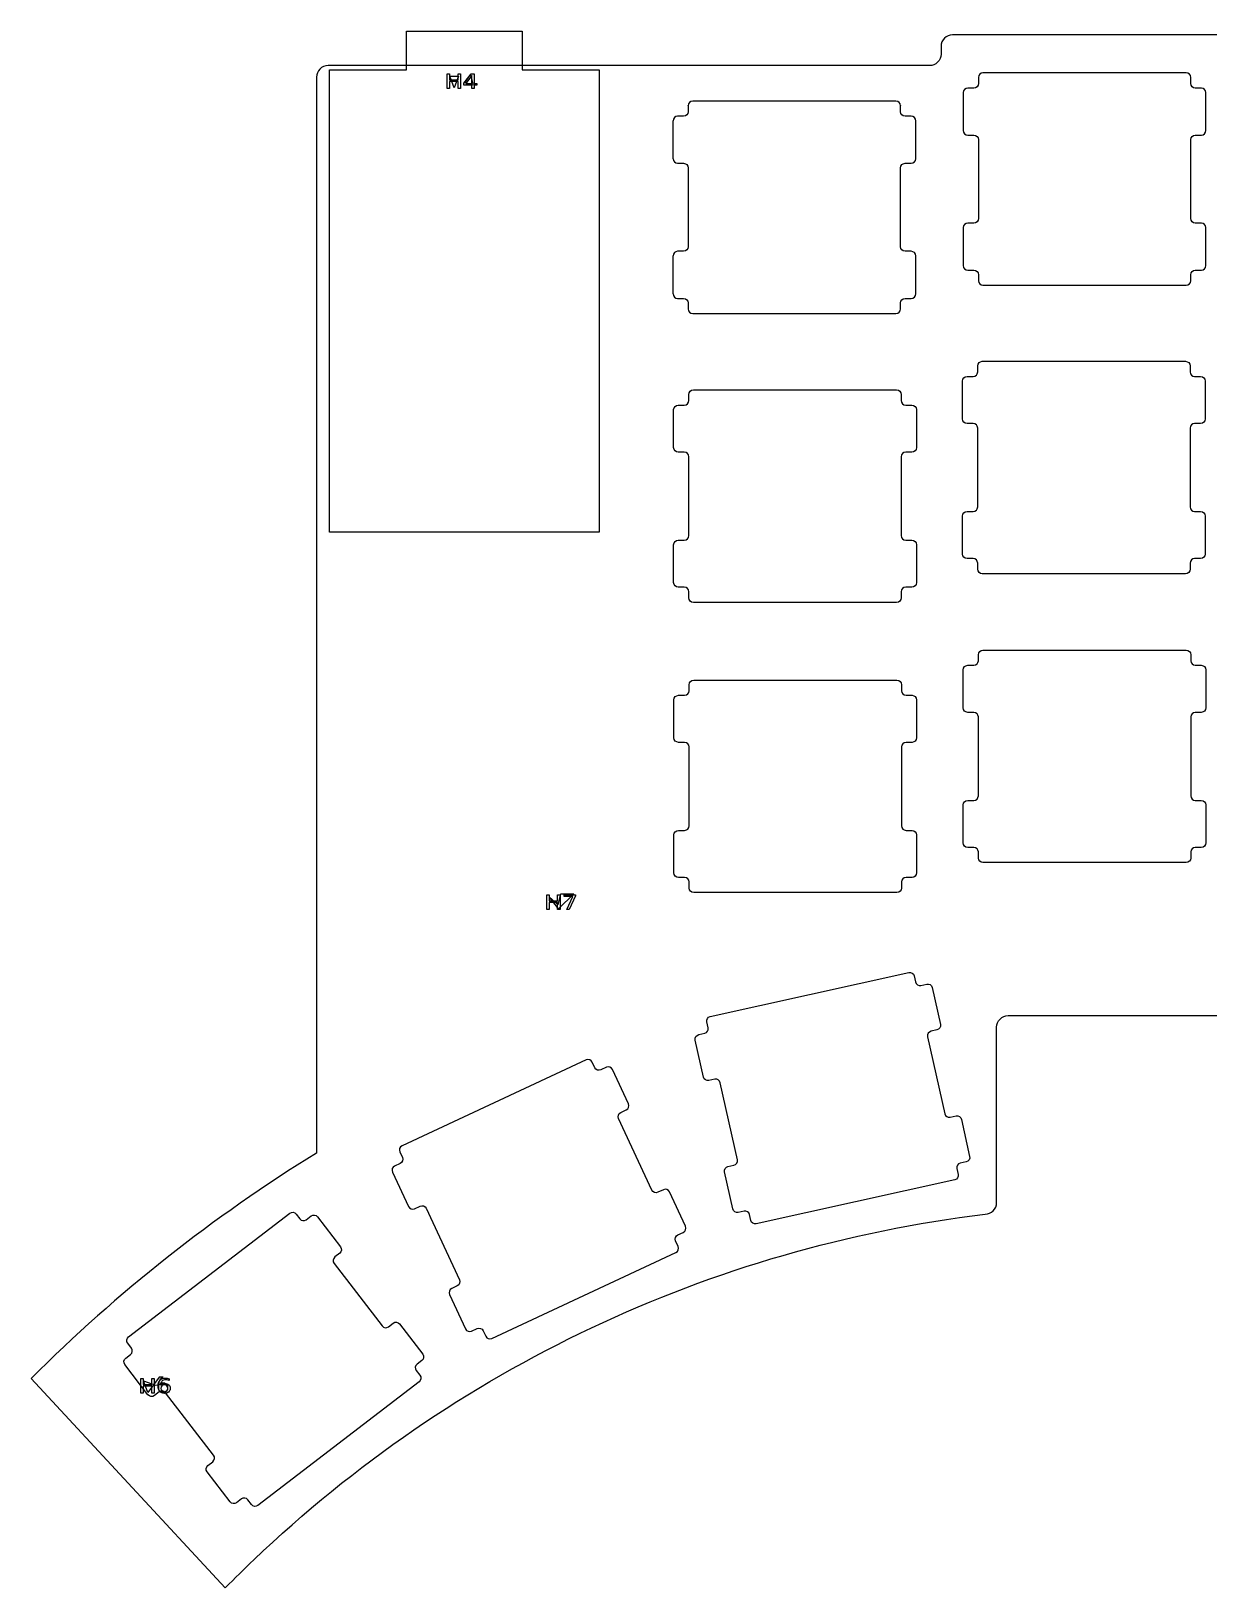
# Model space of a CAD drawing. Extents: x 0 to 140, y -107 to 1.
# Drawn here: x 0 to 77.7, y -107.1 to -4.5 of the extents above; entities that cross this region are included whole.
import ezdxf

# ---------------------------------------------------------------- set-up
doc = ezdxf.new("R2010")
doc.units = 0
doc.layers.get('0').update_dxf_attribs({"linetype": 'CONTINUOUS'})

msp = doc.modelspace()

# ---------------------------------------------------------------- linework, layer by layer
at = {"color": 7}
for p, q in [((24.78278, -4.458777), (32.40278, -4.458777)), ((24.78278, -6.998777), (24.78278, -4.458777)), ((32.40278, -4.458777), (32.40278, -6.998777)), ((78.300707, -4.701144), (60.774707, -4.701144)), ((60.012707, -5.463144), (60.012707, -5.971144)), ((32.19958, -6.732077), (19.599199, -6.733144)), ((19.70278, -37.478777), (19.70278, -6.998777)), ((19.70278, -6.998777), (24.78278, -6.998777)), ((59.250707, -6.733144), (32.19958, -6.732077)), ((32.40278, -6.998777), (37.48278, -6.998777)), ((37.48278, -6.998777), (37.48278, -37.478777)), ((18.837199, -7.495144), (18.837199, -78.399193)), ((27.447519, -7.269213), (27.603478, -7.269213)), ((27.447519, -8.241218), (27.447519, -7.269213)), ((27.603478, -7.269213), (27.603478, -7.66765)), ((27.603478, -7.66765), (28.17018, -7.66765)), ((28.17018, -7.778327), (27.603478, -7.778327)), ((27.603478, -7.778327), (27.603478, -8.241218)), ((27.62758, -7.430577), (28.19908, -7.430577)), ((27.91333, -8.192577), (27.62758, -7.430577)), ((28.19908, -7.430577), (27.91333, -8.192577)), ((28.17018, -7.66765), (28.17018, -7.269213)), ((28.17018, -7.269213), (28.326136, -7.269213)), ((28.17018, -8.241218), (28.17018, -7.778327)), ((28.326136, -7.269213), (28.326136, -8.241218)), ((28.558531, -7.885098), (29.037986, -7.269213)), ((28.558531, -8.012051), (28.558531, -7.885098)), ((29.078908, -8.012051), (28.558531, -8.012051)), ((28.6258, -7.859837), (28.98394, -7.334057)), ((29.17444, -8.026207), (28.6258, -7.859837)), ((29.078908, -7.383797), (28.68515, -7.902676)), ((28.68515, -7.902676), (29.078908, -7.902676)), ((28.98394, -7.334057), (29.17444, -8.026207)), ((29.037986, -7.269213), (29.234094, -7.269213)), ((29.078908, -7.902676), (29.078908, -7.383797)), ((29.078908, -8.241218), (29.078908, -8.012051)), ((29.234094, -7.269213), (29.234094, -7.902676)), ((29.234094, -7.902676), (29.398544, -7.902676)), ((29.398544, -8.012051), (29.234094, -8.012051)), ((29.234094, -8.012051), (29.234094, -8.241218)), ((29.398544, -7.902676), (29.398544, -8.012051)), ((62.476634, -7.509647), (62.47638, -7.509317)), ((62.47638, -7.509317), (62.47638, -7.908097)), ((62.47638, -7.908097), (62.476634, -7.909646)), ((76.1746, -7.209597), (62.7761, -7.209597)), ((62.7761, -7.209597), (62.776608, -7.209648)), ((76.176632, -7.209648), (76.1746, -7.209597)), ((76.47432, -7.908097), (76.47432, -7.509317)), ((76.47432, -7.509317), (76.476606, -7.509647)), ((76.476606, -7.909646), (76.47432, -7.908097)), ((27.603478, -8.241218), (27.447519, -8.241218)), ((28.326136, -8.241218), (28.17018, -8.241218)), ((29.234094, -8.241218), (29.078908, -8.241218)), ((57.04078, -9.068877), (43.64228, -9.068877)), ((43.64228, -9.068877), (43.643042, -9.070909)), ((57.043066, -9.070909), (57.04078, -9.068877)), ((61.476636, -8.509645), (61.47562, -8.507537)), ((61.47562, -8.507537), (61.47562, -11.009437)), ((62.17666, -8.207817), (61.77534, -8.207817)), ((61.77534, -8.207817), (61.77661, -8.209646)), ((62.17666, -8.209646), (62.17666, -8.207817)), ((77.17536, -8.207817), (76.77658, -8.207817)), ((76.77658, -8.207817), (76.77658, -8.209646)), ((77.17663, -8.209646), (77.17536, -8.207817)), ((77.47508, -11.009437), (77.47508, -8.507537)), ((77.47508, -8.507537), (77.476604, -8.509645)), ((43.04284, -10.069637), (42.64152, -10.069637)), ((42.64152, -10.069637), (42.643044, -10.070907)), ((43.043094, -10.070907), (43.04284, -10.069637)), ((43.343068, -9.370908), (43.34256, -9.368597)), ((43.34256, -9.368597), (43.34256, -9.769917)), ((43.34256, -9.769917), (43.343068, -9.770908)), ((57.3405, -9.769917), (57.3405, -9.368597)), ((57.3405, -9.368597), (57.34304, -9.370908)), ((57.34304, -9.770908), (57.3405, -9.769917)), ((58.04154, -10.069637), (57.64276, -10.069637)), ((57.64276, -10.069637), (57.643014, -10.070907)), ((58.043064, -10.070907), (58.04154, -10.069637)), ((42.34307, -10.370906), (42.3418, -10.369357)), ((42.3418, -10.369357), (42.3418, -12.868717)), ((58.34126, -12.868717), (58.34126, -10.369357)), ((58.34126, -10.369357), (58.343038, -10.370906)), ((61.47562, -11.009437), (61.476636, -11.009666)), ((77.476604, -11.009666), (77.47508, -11.009437)), ((61.77661, -11.309665), (61.77534, -11.309157)), ((61.77534, -11.309157), (62.17666, -11.309157)), ((62.17666, -11.309157), (62.17666, -11.309665)), ((62.476634, -11.609664), (62.47638, -11.608877)), ((62.47638, -11.608877), (62.47638, -16.808257)), ((76.47432, -16.808257), (76.47432, -11.608877)), ((76.47432, -11.608877), (76.476606, -11.609664)), ((76.77658, -11.309665), (76.77658, -11.309157)), ((76.77658, -11.309157), (77.17536, -11.309157)), ((77.17536, -11.309157), (77.17663, -11.309665)), ((42.3418, -12.868717), (42.34307, -12.870901)), ((42.643044, -13.170901), (42.64152, -13.168437)), ((42.64152, -13.168437), (43.04284, -13.168437)), ((43.04284, -13.168437), (43.043094, -13.170901)), ((57.643014, -13.170901), (57.64276, -13.168437)), ((57.64276, -13.168437), (58.04154, -13.168437)), ((58.04154, -13.168437), (58.043064, -13.170901)), ((58.343038, -12.870901), (58.34126, -12.868717)), ((43.343068, -13.4709), (43.34256, -13.470697)), ((43.34256, -13.470697), (43.34256, -18.670077)), ((57.3405, -18.670077), (57.3405, -13.470697)), ((57.3405, -13.470697), (57.34304, -13.4709)), ((61.476636, -17.409653), (61.47562, -17.407697)), ((61.47562, -17.407697), (61.47562, -19.909597)), ((62.17666, -17.107977), (61.77534, -17.107977)), ((61.77534, -17.107977), (61.77661, -17.109653)), ((62.17666, -17.109653), (62.17666, -17.107977)), ((62.47638, -16.808257), (62.476634, -16.809654)), ((76.476606, -16.809654), (76.47432, -16.808257)), ((77.17536, -17.107977), (76.77658, -17.107977)), ((76.77658, -17.107977), (76.77658, -17.109653)), ((77.17663, -17.109653), (77.17536, -17.107977)), ((77.47508, -19.909597), (77.47508, -17.407697)), ((77.47508, -17.407697), (77.476604, -17.409653)), ((42.34307, -19.270914), (42.3418, -19.269517)), ((42.3418, -19.269517), (42.3418, -21.768877)), ((43.04284, -18.969797), (42.64152, -18.969797)), ((42.64152, -18.969797), (42.643044, -18.970915)), ((43.043094, -18.970915), (43.04284, -18.969797)), ((43.34256, -18.670077), (43.343068, -18.670915)), ((57.34304, -18.670915), (57.3405, -18.670077)), ((58.04154, -18.969797), (57.64276, -18.969797)), ((57.64276, -18.969797), (57.643014, -18.970915)), ((58.043064, -18.970915), (58.04154, -18.969797)), ((58.34126, -21.768877), (58.34126, -19.269517)), ((58.34126, -19.269517), (58.343038, -19.270914)), ((61.47562, -19.909597), (61.476636, -19.909648)), ((61.77661, -20.209647), (61.77534, -20.209317)), ((61.77534, -20.209317), (62.17666, -20.209317)), ((62.17666, -20.209317), (62.17666, -20.209647)), ((62.476634, -20.509647), (62.47638, -20.509037)), ((62.47638, -20.509037), (62.47638, -20.907817)), ((76.47432, -20.907817), (76.47432, -20.509037)), ((76.47432, -20.509037), (76.476606, -20.509647)), ((76.77658, -20.209647), (76.77658, -20.209317)), ((76.77658, -20.209317), (77.17536, -20.209317)), ((77.17536, -20.209317), (77.17663, -20.209647)), ((77.476604, -19.909648), (77.47508, -19.909597)), ((62.47638, -20.907817), (62.476634, -20.909646)), ((62.776608, -21.209645), (62.7761, -21.207537)), ((62.7761, -21.207537), (76.1746, -21.207537)), ((76.1746, -21.207537), (76.176632, -21.209645)), ((76.476606, -20.909646), (76.47432, -20.907817)), ((42.3418, -21.768877), (42.34307, -21.770909)), ((42.643044, -22.070908), (42.64152, -22.068597)), ((42.64152, -22.068597), (43.04284, -22.068597)), ((43.04284, -22.068597), (43.043094, -22.070908)), ((43.343068, -22.370908), (43.34256, -22.370857)), ((43.34256, -22.370857), (43.34256, -22.769637)), ((57.3405, -22.769637), (57.3405, -22.370857)), ((57.3405, -22.370857), (57.34304, -22.370908)), ((57.643014, -22.070908), (57.64276, -22.068597)), ((57.64276, -22.068597), (58.04154, -22.068597)), ((58.04154, -22.068597), (58.043064, -22.070908)), ((58.343038, -21.770909), (58.34126, -21.768877)), ((43.34256, -22.769637), (43.343068, -22.770907)), ((43.643042, -23.070906), (43.64228, -23.069357)), ((43.64228, -23.069357), (57.04078, -23.069357)), ((57.04078, -23.069357), (57.043066, -23.070906)), ((57.34304, -22.770907), (57.3405, -22.769637)), ((62.429009, -26.920124), (62.429009, -26.519439)), ((62.728856, -26.219592), (76.129388, -26.219592)), ((76.429235, -26.519439), (76.429235, -26.920124)), ((61.42863, -30.019559), (61.42863, -27.519818)), ((61.729747, -27.219971), (62.129035, -27.219971)), ((76.729082, -27.219971), (77.129767, -27.219971)), ((77.429614, -27.519818), (77.429614, -30.019559)), ((43.386248, -28.805185), (43.386248, -28.404627)), ((43.686095, -28.10478), (57.086627, -28.10478)), ((57.386474, -28.404627), (57.386474, -28.805185)), ((42.385869, -31.90462), (42.385869, -29.405006)), ((42.685716, -29.105159), (43.086274, -29.105159)), ((57.686321, -29.105159), (58.085736, -29.105159)), ((58.385583, -29.405006), (58.385583, -31.90462)), ((62.129035, -30.319406), (61.729747, -30.319406)), ((62.429009, -35.820157), (62.429009, -30.619253)), ((76.429235, -30.619253), (76.429235, -35.820157)), ((77.129767, -30.319406), (76.729082, -30.319406)), ((43.086274, -32.205737), (42.685716, -32.205737)), ((43.386248, -37.705345), (43.386248, -32.505584)), ((57.386474, -32.505584), (57.386474, -37.705345)), ((58.085736, -32.205737), (57.686321, -32.205737)), ((61.42863, -38.919592), (61.42863, -36.419978)), ((61.729747, -36.120131), (62.129035, -36.120131)), ((76.729082, -36.120131), (77.129767, -36.120131)), ((77.429614, -36.419978), (77.429614, -38.919592)), ((37.48278, -37.478777), (19.70278, -37.478777)), ((42.385869, -40.80478), (42.385869, -38.305039)), ((42.685716, -38.005192), (43.086274, -38.005192)), ((57.686321, -38.005192), (58.085736, -38.005192)), ((58.385583, -38.305039), (58.385583, -40.80478)), ((62.129035, -39.219439), (61.729747, -39.219439)), ((62.429009, -39.919971), (62.429009, -39.519286)), ((76.429235, -39.519286), (76.429235, -39.919971)), ((77.129767, -39.219439), (76.729082, -39.219439)), ((76.129388, -40.219818), (62.728856, -40.219818)), ((43.086274, -41.104627), (42.685716, -41.104627)), ((43.386248, -41.805159), (43.386248, -41.405744)), ((57.386474, -41.405744), (57.386474, -41.805159)), ((58.085736, -41.104627), (57.686321, -41.104627)), ((57.086627, -42.105006), (43.686095, -42.105006)), ((62.472316, -45.955011), (62.472316, -45.554326)), ((62.772163, -45.254479), (76.172695, -45.254479)), ((76.472542, -45.554326), (76.472542, -45.955011)), ((61.473207, -49.054319), (61.473207, -46.554705)), ((61.773054, -46.254858), (62.172469, -46.254858)), ((76.772516, -46.254858), (77.173074, -46.254858)), ((77.472921, -46.554705), (77.472921, -49.054319)), ((43.40479, -47.931004), (43.40479, -47.530446)), ((43.705907, -47.230599), (57.105169, -47.230599)), ((57.405016, -47.530446), (57.405016, -47.931004)), ((42.405681, -51.030439), (42.405681, -48.530825)), ((42.705528, -48.230978), (43.104943, -48.230978)), ((57.704863, -48.230978), (58.105548, -48.230978)), ((58.405395, -48.530825), (58.405395, -51.030439)), ((62.172469, -49.354166), (61.773054, -49.354166)), ((62.172469, -49.354166), (62.172469, -49.354166)), ((62.472316, -54.855044), (62.472316, -49.65414)), ((76.472542, -49.65414), (76.472542, -54.855044)), ((77.173074, -49.354166), (76.772516, -49.354166)), ((43.104943, -51.330286), (42.705528, -51.330286)), ((43.40479, -56.831164), (43.40479, -51.630133)), ((57.405016, -51.630133), (57.405016, -56.831164)), ((58.105548, -51.330286), (57.704863, -51.330286)), ((61.773054, -55.154891), (62.172469, -55.154891)), ((76.772516, -55.154891), (77.173074, -55.154891)), ((61.473207, -57.954479), (61.473207, -55.454738)), ((77.472921, -55.454738), (77.472921, -57.954479)), ((42.405681, -59.930599), (42.405681, -57.430858)), ((42.705528, -57.131011), (43.104943, -57.131011)), ((57.704863, -57.131011), (58.105548, -57.131011)), ((58.405395, -57.430858), (58.405395, -59.930599)), ((62.172469, -58.254326), (61.773054, -58.254326)), ((77.173074, -58.254326), (76.772516, -58.254326)), ((62.472316, -58.954858), (62.472316, -58.554173)), ((76.172695, -59.254705), (62.772163, -59.254705)), ((76.472542, -58.554173), (76.472542, -58.954858)), ((43.104943, -60.230446), (42.705528, -60.230446)), ((43.104943, -60.230446), (43.104943, -60.230446)), ((43.40479, -60.930978), (43.40479, -60.530293)), ((57.405016, -60.530293), (57.405016, -60.930978)), ((58.105548, -60.230446), (57.704863, -60.230446)), ((34.013419, -61.384038), (34.169378, -61.384038)), ((34.013419, -62.356042), (34.013419, -61.384038)), ((34.169378, -61.384038), (34.169378, -61.782475)), ((34.19348, -61.545277), (34.76498, -62.045657)), ((34.78784, -62.307277), (34.19348, -61.545277)), ((34.73608, -61.782475), (34.73608, -61.384038)), ((34.73608, -61.384038), (34.892036, -61.384038)), ((34.76498, -62.045657), (34.95548, -61.306517)), ((35.81146, -61.306517), (34.78784, -62.307277)), ((34.892036, -61.384038), (34.892036, -62.356042)), ((34.95548, -61.306517), (35.81146, -61.306517)), ((35.176932, -61.384038), (35.91812, -61.384038)), ((35.176932, -61.494716), (35.176932, -61.384038)), ((35.730508, -61.494716), (35.176932, -61.494716)), ((35.336749, -62.356042), (35.730508, -61.494716)), ((35.91812, -61.440027), (35.499657, -62.356042)), ((35.91812, -61.384038), (35.91812, -61.440027)), ((57.105169, -61.230825), (43.705907, -61.230825)), ((34.169378, -62.356042), (34.013419, -62.356042)), ((34.169378, -61.782475), (34.73608, -61.782475)), ((34.73608, -61.893153), (34.169378, -61.893153)), ((34.169378, -61.893153), (34.169378, -62.356042)), ((34.73608, -62.356042), (34.73608, -61.893153)), ((34.892036, -62.356042), (34.73608, -62.356042)), ((35.499657, -62.356042), (35.336749, -62.356042)), ((44.800774, -69.399973), (57.882536, -66.49942)), ((58.240549, -66.727766), (58.326909, -67.118545)), ((58.684922, -67.346891), (59.075828, -67.260404)), ((59.433714, -67.487353), (59.974861, -69.928166)), ((44.659042, -70.148765), (44.572555, -69.757859)), ((64.440308, -69.344093), (74.49058, -69.343077)), ((74.49058, -69.343077), (110.55858, -69.343077)), ((44.041187, -70.593138), (44.430696, -70.506778)), ((59.12866, -70.730679), (60.254007, -75.807758)), ((59.746515, -70.286179), (59.355736, -70.372666)), ((63.6778, -81.027077), (63.678308, -70.106093)), ((44.353988, -73.391964), (43.812841, -70.951151)), ((36.619815, -72.264585), (24.475732, -77.92688)), ((37.18814, -72.772331), (37.018595, -72.409492)), ((37.948489, -72.747693), (37.58692, -72.917365)), ((39.403909, -75.158407), (38.347269, -72.8926)), ((45.10151, -73.532553), (44.711874, -73.61904)), ((46.58487, -78.837978), (45.459523, -73.760772)), ((38.896036, -75.726732), (39.258875, -75.55706)), ((40.948483, -80.83772), (38.751129, -76.125385)), ((60.61202, -76.035977), (61.001656, -75.94822)), ((61.359542, -76.176566), (61.900689, -78.617379)), ((24.330787, -78.32566), (24.499125, -78.688499)), ((61.672343, -78.975392), (61.282834, -79.061879)), ((23.846371, -79.655604), (24.90296, -81.921284)), ((24.35418, -79.087279), (23.991316, -79.256824)), ((46.279816, -82.081177), (45.738669, -79.640364)), ((45.967015, -79.282351), (46.357794, -79.195864)), ((61.054488, -79.419765), (61.140975, -79.810671)), ((41.710102, -80.814352), (41.347136, -80.983897)), ((43.165395, -83.224939), (42.108755, -80.959259)), ((60.912756, -80.168684), (47.830994, -83.06784)), ((63.678308, -81.663093), (63.6778, -81.027077)), ((25.301689, -82.066318), (25.664541, -81.896646)), ((26.063321, -82.041553), (28.260675, -86.755158)), ((6.445199, -90.519184), (17.07689, -82.361212)), ((17.496752, -82.416838), (17.740427, -82.734338)), ((18.161559, -82.789964), (18.478983, -82.546251)), ((18.898857, -82.600607), (20.421803, -84.58422)), ((47.028608, -82.221766), (46.637702, -82.308253)), ((47.472981, -82.840891), (47.386621, -82.449985)), ((42.657522, -83.793264), (43.020488, -83.623719)), ((20.366177, -85.005352), (20.048753, -85.248938)), ((30.391862, -90.615958), (42.535983, -84.952393)), ((42.682287, -84.553613), (42.512615, -84.192044)), ((19.993127, -85.6688), (23.158323, -89.795284)), ((28.115768, -87.153811), (27.752802, -87.322213)), ((27.607895, -87.720866), (28.664535, -89.986673)), ((23.579468, -89.84964), (23.896879, -89.607324)), ((24.318024, -89.66168), (25.839674, -91.645166)), ((29.063188, -90.13158), (29.426027, -89.963305)), ((29.824807, -90.108212), (29.993209, -90.471051)), ((6.634518, -91.256419), (6.390843, -90.939046)), ((6.261468, -91.921264), (6.578879, -91.677551)), ((25.784048, -92.066298), (25.466675, -92.310011)), ((0.02393, -93.252859), (12.827216, -107.054965)), ((7.727518, -94.324739), (6.20583, -92.341126)), ((7.254445, -93.248338), (7.410403, -93.248338)), ((7.254445, -94.220342), (7.254445, -93.248338)), ((7.410403, -93.248338), (7.410403, -93.646775)), ((8.4582, -93.170817), (7.72033, -94.171577)), ((7.977104, -93.646775), (7.977104, -93.248338)), ((7.977104, -93.248338), (8.133062, -93.248338)), ((8.133062, -93.248338), (8.133062, -94.220342)), ((8.71982, -93.170817), (8.4582, -93.170817)), ((8.48106, -93.409577), (8.57758, -93.267337)), ((8.57758, -93.267337), (8.6233, -93.219077)), ((8.6233, -93.219077), (8.71982, -93.170817)), ((9.11977, -93.269824), (9.11977, -93.389615)), ((9.11977, -93.269824), (9.11977, -93.269824)), ((25.411049, -92.729873), (25.654635, -93.047246)), ((7.410403, -94.220342), (7.254445, -94.220342)), ((7.410403, -93.646775), (7.977104, -93.646775)), ((7.977104, -93.757453), (7.410403, -93.757453)), ((7.410403, -93.757453), (7.410403, -94.220342)), ((7.72033, -94.171577), (7.43458, -93.409577)), ((7.43458, -93.409577), (8.21944, -93.695327)), ((7.977104, -94.220342), (7.977104, -93.757453)), ((8.133062, -94.220342), (7.977104, -94.220342)), ((8.466074, -94.136652), (8.14865, -94.380365)), ((8.21944, -93.695327), (8.48106, -93.648337)), ((8.4328, -93.600077), (8.48106, -93.409577)), ((8.4328, -93.981077), (8.4328, -93.600077)), ((8.48106, -94.075057), (8.4328, -93.981077)), ((8.48106, -93.648337), (8.52932, -93.600077)), ((8.52932, -94.123317), (8.48106, -94.075057)), ((8.52932, -93.600077), (8.6233, -93.551817)), ((8.6233, -94.171577), (8.52932, -94.123317)), ((8.6233, -93.551817), (8.8138, -93.551817)), ((8.8138, -94.171577), (8.6233, -94.171577)), ((8.810169, -93.681931), (8.810169, -93.681931)), ((8.8138, -93.551817), (8.91032, -93.600077)), ((8.91032, -94.123317), (8.8138, -94.171577)), ((12.052414, -98.317492), (8.885949, -94.192278)), ((8.91032, -93.600077), (8.95858, -93.648337)), ((8.95858, -94.075057), (8.91032, -94.123317)), ((8.95858, -93.648337), (9.0043, -93.742317)), ((9.0043, -93.981077), (8.95858, -94.075057)), ((9.0043, -93.742317), (9.0043, -93.981077)), ((25.599009, -93.468378), (14.968652, -101.62508)), ((13.145414, -101.385685), (11.623738, -99.402199)), ((11.679364, -98.981067), (11.996788, -98.738624)), ((13.88397, -101.197725), (13.566559, -101.441311)), ((14.547507, -101.570724), (14.303845, -101.253351))]:
    msp.add_line(p, q, dxfattribs=at)
for points in [[(60.774707, -4.701144), (60.353994, -4.702211), (60.012834, -5.04337), (60.012707, -5.463144)], [(60.012707, -5.971144), (60.012834, -6.393051), (59.671674, -6.734211), (59.250707, -6.733144)], [(19.599199, -6.733144), (19.178917, -6.734211), (18.837758, -7.07537), (18.837199, -7.495144)], [(62.476634, -7.909646), (62.476634, -8.075321), (62.342334, -8.209632), (62.17666, -8.209646)], [(62.776608, -7.209648), (62.610934, -7.209673), (62.476634, -7.343972), (62.476634, -7.509647)], [(76.476606, -7.509647), (76.476606, -7.343972), (76.342306, -7.209662), (76.176632, -7.209648)], [(76.77658, -8.209646), (76.610906, -8.20962), (76.476606, -8.075321), (76.476606, -7.909646)], [(43.643042, -9.070909), (43.477368, -9.070934), (43.343068, -9.205233), (43.343068, -9.370908)], [(57.34304, -9.370908), (57.34304, -9.205233), (57.20874, -9.070923), (57.043066, -9.070909)], [(61.77661, -8.209646), (61.610936, -8.209671), (61.476636, -8.34397), (61.476636, -8.509645)], [(77.476604, -8.509645), (77.476604, -8.34397), (77.342304, -8.20966), (77.17663, -8.209646)], [(42.643044, -10.070907), (42.47737, -10.070932), (42.34307, -10.205231), (42.34307, -10.370906)], [(43.343068, -9.770908), (43.343068, -9.936583), (43.208768, -10.070893), (43.043094, -10.070907)], [(57.643014, -10.070907), (57.47734, -10.070882), (57.34304, -9.936583), (57.34304, -9.770908)], [(58.343038, -10.370906), (58.343038, -10.205231), (58.208738, -10.070921), (58.043064, -10.070907)], [(61.476636, -11.009666), (61.476636, -11.175341), (61.610936, -11.309651), (61.77661, -11.309665)], [(77.17663, -11.309665), (77.342304, -11.30964), (77.476604, -11.175341), (77.476604, -11.009666)], [(62.17666, -11.309665), (62.342334, -11.30969), (62.476634, -11.443989), (62.476634, -11.609664)], [(76.476606, -11.609664), (76.476606, -11.443989), (76.610906, -11.309679), (76.77658, -11.309665)], [(42.34307, -12.870901), (42.34307, -13.036576), (42.47737, -13.170887), (42.643044, -13.170901)], [(43.043094, -13.170901), (43.208768, -13.170926), (43.343068, -13.305225), (43.343068, -13.4709)], [(57.34304, -13.4709), (57.34304, -13.305225), (57.47734, -13.170915), (57.643014, -13.170901)], [(58.043064, -13.170901), (58.208738, -13.170875), (58.343038, -13.036576), (58.343038, -12.870901)], [(61.77661, -17.109653), (61.610936, -17.109679), (61.476636, -17.243978), (61.476636, -17.409653)], [(62.476634, -16.809654), (62.476634, -16.975329), (62.342334, -17.109639), (62.17666, -17.109653)], [(76.77658, -17.109653), (76.610906, -17.109628), (76.476606, -16.975329), (76.476606, -16.809654)], [(77.476604, -17.409653), (77.476604, -17.243978), (77.342304, -17.109667), (77.17663, -17.109653)], [(42.643044, -18.970915), (42.47737, -18.97094), (42.34307, -19.105239), (42.34307, -19.270914)], [(43.343068, -18.670915), (43.343068, -18.83659), (43.208768, -18.970901), (43.043094, -18.970915)], [(57.643014, -18.970915), (57.47734, -18.970889), (57.34304, -18.83659), (57.34304, -18.670915)], [(58.343038, -19.270914), (58.343038, -19.105239), (58.208738, -18.970929), (58.043064, -18.970915)], [(61.476636, -19.909648), (61.476636, -20.075323), (61.610936, -20.209633), (61.77661, -20.209647)], [(62.17666, -20.209647), (62.342334, -20.209673), (62.476634, -20.343972), (62.476634, -20.509647)], [(76.476606, -20.509647), (76.476606, -20.343972), (76.610906, -20.209661), (76.77658, -20.209647)], [(77.17663, -20.209647), (77.342304, -20.209622), (77.476604, -20.075323), (77.476604, -19.909648)], [(62.476634, -20.909646), (62.476634, -21.075321), (62.610934, -21.209631), (62.776608, -21.209645)], [(76.176632, -21.209645), (76.342306, -21.20962), (76.476606, -21.075321), (76.476606, -20.909646)], [(42.34307, -21.770909), (42.34307, -21.936584), (42.47737, -22.070894), (42.643044, -22.070908)], [(43.043094, -22.070908), (43.208768, -22.070934), (43.343068, -22.205233), (43.343068, -22.370908)], [(57.34304, -22.370908), (57.34304, -22.205233), (57.47734, -22.070922), (57.643014, -22.070908)], [(58.043064, -22.070908), (58.208738, -22.070883), (58.343038, -21.936584), (58.343038, -21.770909)], [(43.343068, -22.770907), (43.343068, -22.936582), (43.477368, -23.070892), (43.643042, -23.070906)], [(57.043066, -23.070906), (57.20874, -23.070881), (57.34304, -22.936582), (57.34304, -22.770907)], [(62.429009, -26.519439), (62.429913, -26.354535), (62.564206, -26.220227), (62.728856, -26.219592)], [(76.129388, -26.219592), (76.295562, -26.220242), (76.42987, -26.354535), (76.429235, -26.519439)], [(61.42863, -27.519818), (61.429915, -27.354533), (61.564208, -27.220225), (61.729747, -27.219971)], [(62.129035, -27.219971), (62.295435, -27.220352), (62.429883, -27.086016), (62.429009, -26.920124)], [(76.429235, -26.920124), (76.42987, -27.085917), (76.564178, -27.22021), (76.729082, -27.219971)], [(77.129767, -27.219971), (77.29556, -27.22024), (77.429868, -27.354533), (77.429614, -27.519818)], [(43.386248, -28.404627), (43.386771, -28.240231), (43.521064, -28.105923), (43.686095, -28.10478)], [(57.086627, -28.10478), (57.25242, -28.105938), (57.386728, -28.240231), (57.386474, -28.404627)], [(42.385869, -29.405006), (42.386773, -29.240229), (42.521066, -29.105921), (42.685716, -29.105159)], [(43.086274, -29.105159), (43.252393, -29.106048), (43.386883, -28.971558), (43.386248, -28.805185)], [(57.386474, -28.805185), (57.386601, -28.971458), (57.520937, -29.105906), (57.686321, -29.105159)], [(58.085736, -29.105159), (58.252418, -29.105936), (58.386726, -29.240229), (58.385583, -29.405006)], [(61.729747, -30.319406), (61.564208, -30.32028), (61.4299, -30.185987), (61.42863, -30.019559)], [(62.429009, -30.619253), (62.429898, -30.454503), (62.295435, -30.320168), (62.129035, -30.319406)], [(76.729082, -30.319406), (76.564178, -30.320295), (76.429885, -30.454603), (76.429235, -30.619253)], [(77.429614, -30.019559), (77.429843, -30.185987), (77.29556, -30.320295), (77.129767, -30.319406)], [(42.685716, -32.205737), (42.521066, -32.205737), (42.386758, -32.071429), (42.385869, -31.90462)], [(43.386248, -32.505584), (43.386756, -32.339945), (43.252293, -32.20561), (43.086274, -32.205737)], [(57.686321, -32.205737), (57.521036, -32.205737), (57.386743, -32.340045), (57.386474, -32.505584)], [(58.385583, -31.90462), (58.386711, -32.071429), (58.252418, -32.205737), (58.085736, -32.205737)], [(62.129035, -36.120131), (62.295535, -36.120512), (62.430025, -35.986021), (62.429009, -35.820157)], [(76.429235, -35.820157), (76.429743, -35.985922), (76.564079, -36.12037), (76.729082, -36.120131)], [(61.42863, -36.419978), (61.429915, -36.254693), (61.564208, -36.120385), (61.729747, -36.120131)], [(77.129767, -36.120131), (77.29556, -36.1204), (77.429868, -36.254693), (77.429614, -36.419978)], [(43.086274, -38.005192), (43.252293, -38.005954), (43.386741, -37.871618), (43.386248, -37.705345)], [(57.386474, -37.705345), (57.386728, -37.871519), (57.521036, -38.005812), (57.686321, -38.005192)], [(42.385869, -38.305039), (42.386773, -38.140135), (42.521066, -38.005827), (42.685716, -38.005192)], [(58.085736, -38.005192), (58.252418, -38.005842), (58.386726, -38.140135), (58.385583, -38.305039)], [(61.729747, -39.219439), (61.564208, -39.220186), (61.4299, -39.085893), (61.42863, -38.919592)], [(77.429614, -38.919592), (77.429843, -39.085893), (77.29556, -39.220201), (77.129767, -39.219439)], [(62.429009, -39.519286), (62.429898, -39.354409), (62.295435, -39.220074), (62.129035, -39.219439)], [(62.728856, -40.219818), (62.564206, -40.220184), (62.429898, -40.085891), (62.429009, -39.919971)], [(76.429235, -39.919971), (76.429855, -40.085891), (76.295562, -40.220199), (76.129388, -40.219818)], [(76.729082, -39.219439), (76.564178, -39.220201), (76.429885, -39.354509), (76.429235, -39.519286)], [(42.685716, -41.104627), (42.521066, -41.105882), (42.386758, -40.971589), (42.385869, -40.80478)], [(58.385583, -40.80478), (58.386711, -40.971589), (58.252418, -41.105897), (58.085736, -41.104627)], [(43.386248, -41.405744), (43.386756, -41.240105), (43.252293, -41.10577), (43.086274, -41.104627)], [(43.686095, -42.105006), (43.521064, -42.10588), (43.386756, -41.971587), (43.386248, -41.805159)], [(57.386474, -41.805159), (57.386703, -41.971587), (57.25242, -42.105895), (57.086627, -42.105006)], [(57.686321, -41.104627), (57.521036, -41.105897), (57.386743, -41.240205), (57.386474, -41.405744)], [(62.172469, -46.254858), (62.339024, -46.255239), (62.473317, -46.120931), (62.472316, -45.955011)], [(62.472316, -45.554326), (62.473347, -45.389549), (62.60764, -45.255241), (62.772163, -45.254479)], [(76.172695, -45.254479), (76.338996, -45.255256), (76.473304, -45.389549), (76.472542, -45.554326)], [(76.472542, -45.955011), (76.473304, -46.12103), (76.607767, -46.255366), (76.772516, -46.254858)], [(61.473207, -46.554705), (61.473359, -46.389547), (61.607642, -46.255239), (61.773054, -46.254858)], [(77.173074, -46.254858), (77.338994, -46.255254), (77.473302, -46.389547), (77.472921, -46.554705)], [(43.104943, -48.230978), (43.271851, -48.231359), (43.406187, -48.096896), (43.40479, -47.931004)], [(43.40479, -47.530446), (43.406075, -47.365669), (43.540368, -47.231361), (43.705907, -47.230599)], [(57.105169, -47.230599), (57.271724, -47.231376), (57.406032, -47.365669), (57.405016, -47.530446)], [(57.405016, -47.931004), (57.405905, -48.096896), (57.540241, -48.231344), (57.704863, -48.230978)], [(42.405681, -48.530825), (42.406077, -48.365667), (42.54037, -48.231359), (42.705528, -48.230978)], [(58.105548, -48.230978), (58.271722, -48.231374), (58.40603, -48.365667), (58.405395, -48.530825)], [(61.773054, -49.354166), (61.607642, -49.35504), (61.473334, -49.220747), (61.473207, -49.054319)], [(77.472921, -49.054319), (77.473287, -49.220747), (77.338994, -49.355055), (77.173074, -49.354166)], [(62.472316, -49.65414), (62.473459, -49.489517), (62.339123, -49.35507), (62.172469, -49.354166)], [(76.772516, -49.354166), (76.607667, -49.354928), (76.473177, -49.489418), (76.472542, -49.65414)], [(42.705528, -51.330286), (42.54037, -51.33116), (42.406062, -51.196867), (42.405681, -51.030439)], [(58.405395, -51.030439), (58.406015, -51.196867), (58.271722, -51.331175), (58.105548, -51.330286)], [(43.40479, -51.630133), (43.40606, -51.465483), (43.271752, -51.33119), (43.104943, -51.330286)], [(57.704863, -51.330286), (57.54034, -51.331175), (57.406047, -51.465483), (57.405016, -51.630133)], [(61.473207, -55.454738), (61.473359, -55.289453), (61.607642, -55.155145), (61.773054, -55.154891)], [(62.172469, -55.154891), (62.339024, -55.155145), (62.473317, -55.020837), (62.472316, -54.855044)], [(76.472542, -54.855044), (76.473304, -55.020936), (76.607767, -55.155272), (76.772516, -55.154891)], [(77.173074, -55.154891), (77.338994, -55.15516), (77.473302, -55.289453), (77.472921, -55.454738)], [(42.405681, -57.430858), (42.406077, -57.265573), (42.54037, -57.131265), (42.705528, -57.131011)], [(43.104943, -57.131011), (43.271752, -57.131265), (43.406045, -56.996957), (43.40479, -56.831164)], [(57.405016, -56.831164), (57.406032, -56.996957), (57.54034, -57.13125), (57.704863, -57.131011)], [(58.105548, -57.131011), (58.271722, -57.13128), (58.40603, -57.265573), (58.405395, -57.430858)], [(61.773054, -58.254326), (61.607642, -58.2552), (61.473334, -58.120907), (61.473207, -57.954479)], [(62.472316, -58.554173), (62.473332, -58.389523), (62.339024, -58.25523), (62.172469, -58.254326)], [(76.772516, -58.254326), (76.607767, -58.255088), (76.473319, -58.389423), (76.472542, -58.554173)], [(77.472921, -57.954479), (77.473287, -58.120907), (77.338994, -58.255215), (77.173074, -58.254326)], [(62.772163, -59.254705), (62.60764, -59.255198), (62.473332, -59.120905), (62.472316, -58.954858)], [(76.472542, -58.954858), (76.473289, -59.120905), (76.338996, -59.255213), (76.172695, -59.254705)], [(42.705528, -60.230446), (42.54037, -60.23132), (42.406062, -60.097027), (42.405681, -59.930599)], [(43.40479, -60.530293), (43.40606, -60.365643), (43.271752, -60.23135), (43.104943, -60.230446)], [(57.704863, -60.230446), (57.54034, -60.231335), (57.406047, -60.365643), (57.405016, -60.530293)], [(58.405395, -59.930599), (58.406015, -60.097027), (58.271722, -60.231335), (58.105548, -60.230446)], [(43.705907, -61.230825), (43.540368, -61.231318), (43.40606, -61.097025), (43.40479, -60.930978)], [(57.405016, -60.930978), (57.406017, -61.097025), (57.271724, -61.231333), (57.105169, -61.230825)], [(57.882536, -66.49942), (58.045375, -66.464668), (58.205642, -66.566811), (58.240549, -66.727766)], [(58.326909, -67.118545), (58.363594, -67.280897), (58.523861, -67.38304), (58.684922, -67.346891)], [(59.075828, -67.260404), (59.237992, -67.224783), (59.39805, -67.326749), (59.433714, -67.487353)], [(44.572555, -69.757859), (44.537442, -69.596965), (44.639408, -69.436907), (44.800774, -69.399973)], [(63.678308, -70.106093), (63.678816, -69.686269), (64.019976, -69.345109), (64.440308, -69.344093)], [(43.812841, -70.951151), (43.777327, -70.789582), (43.87947, -70.629315), (44.041187, -70.593138)], [(44.430696, -70.506778), (44.593556, -70.471363), (44.695699, -70.311096), (44.659042, -70.148765)], [(59.355736, -70.372666), (59.194908, -70.409351), (59.092765, -70.569618), (59.12866, -70.730679)], [(59.974861, -69.928166), (60.011137, -70.090878), (59.908994, -70.251145), (59.746515, -70.286179)], [(37.018595, -72.409492), (36.949179, -72.259934), (36.77062, -72.194992), (36.619815, -72.264585)], [(37.58692, -72.917365), (37.436682, -72.987939), (37.258094, -72.922874), (37.18814, -72.772331)], [(38.347269, -72.8926), (38.278107, -72.74355), (38.099548, -72.678607), (37.948489, -72.747693)], [(44.711874, -73.61904), (44.550391, -73.655918), (44.390297, -73.553813), (44.353988, -73.391964)], [(45.459523, -73.760772), (45.42475, -73.599665), (45.264522, -73.497661), (45.10151, -73.532553)], [(38.751129, -76.125385), (38.682089, -75.975789), (38.747004, -75.797415), (38.896036, -75.726732)], [(39.258875, -75.55706), (39.409654, -75.488251), (39.474694, -75.309849), (39.403909, -75.158407)], [(60.254007, -75.807758), (60.29005, -75.969881), (60.450278, -76.071885), (60.61202, -76.035977)], [(61.001656, -75.94822), (61.164409, -75.913628), (61.324503, -76.015733), (61.359542, -76.176566)], [(24.475732, -77.92688), (24.325803, -77.998043), (24.260824, -78.176613), (24.330787, -78.32566)], [(18.837199, -78.399193), (12.012078, -82.605085), (5.698726, -87.589726), (0.02393, -93.252859)], [(24.499125, -78.688499), (24.57004, -78.839451), (24.505061, -79.018018), (24.35418, -79.087279)], [(46.357794, -79.195864), (46.51977, -79.16019), (46.621875, -79.000096), (46.58487, -78.837978)], [(61.900689, -78.617379), (61.937473, -78.779964), (61.83533, -78.940231), (61.672343, -78.975392)], [(23.991316, -79.256824), (23.84211, -79.326971), (23.777132, -79.505541), (23.846371, -79.655604)], [(45.738669, -79.640364), (45.703663, -79.478668), (45.805806, -79.318401), (45.967015, -79.282351)], [(61.140975, -79.810671), (61.177518, -79.972667), (61.075514, -80.132895), (60.912756, -80.168684)], [(61.282834, -79.061879), (61.121366, -79.098442), (61.019261, -79.258536), (61.054488, -79.419765)], [(41.347136, -80.983897), (41.198048, -81.053826), (41.019674, -80.988911), (40.948483, -80.83772)], [(42.108755, -80.959259), (42.039342, -80.809973), (41.860968, -80.745058), (41.710102, -80.814352)], [(24.90296, -81.921284), (24.973714, -82.071642), (25.152228, -82.136699), (25.301689, -82.066318)], [(25.664541, -81.896646), (25.815092, -81.827433), (25.993651, -81.892376), (26.063321, -82.041553)], [(62.916816, -82.426109), (63.337656, -82.426109), (63.678816, -82.084949), (63.678308, -81.663093)], [(14.712036, -105.199241), (27.904399, -92.609015), (44.813347, -84.620809), (62.916816, -82.426109)], [(17.07689, -82.361212), (17.208804, -82.260989), (17.39712, -82.285779), (17.496752, -82.416838)], [(17.740427, -82.734338), (17.842357, -82.866159), (18.030674, -82.890949), (18.161559, -82.789964)], [(18.478983, -82.546251), (18.610913, -82.445631), (18.799249, -82.470422), (18.898857, -82.600607)], [(46.637702, -82.308253), (46.476727, -82.345004), (46.316633, -82.242899), (46.279816, -82.081177)], [(47.386621, -82.449985), (47.351086, -82.288751), (47.190858, -82.186747), (47.028608, -82.221766)], [(47.830994, -83.06784), (47.669506, -83.104891), (47.509278, -83.002887), (47.472981, -82.840891)], [(42.512615, -84.192044), (42.443151, -84.042001), (42.508094, -83.863442), (42.657522, -83.793264)], [(43.020488, -83.623719), (43.171189, -83.55443), (43.236131, -83.375871), (43.165395, -83.224939)], [(20.421803, -84.58422), (20.522864, -84.716808), (20.498073, -84.905124), (20.366177, -85.005352)], [(42.535983, -84.952393), (42.687415, -84.883455), (42.75248, -84.704867), (42.682287, -84.553613)], [(20.048753, -85.248938), (19.917848, -85.350182), (19.893057, -85.538498), (19.993127, -85.6688)], [(28.260675, -86.755158), (28.331239, -86.905643), (28.266324, -87.084017), (28.115768, -87.153811)], [(27.752802, -87.322213), (27.603516, -87.393277), (27.538601, -87.571651), (27.607895, -87.720866)], [(23.158323, -89.795284), (23.260331, -89.926866), (23.448667, -89.951657), (23.579468, -89.84964)], [(23.896879, -89.607324), (24.028886, -89.506577), (24.217222, -89.531368), (24.318024, -89.66168)], [(28.664535, -89.986673), (28.735218, -90.137737), (28.913592, -90.202652), (29.063188, -90.13158)], [(29.426027, -89.963305), (29.576324, -89.893712), (29.754883, -89.958654), (29.824807, -90.108212)], [(6.390843, -90.939046), (6.290189, -90.80849), (6.314979, -90.620174), (6.445199, -90.519184)], [(6.578879, -91.677551), (6.710606, -91.576949), (6.735408, -91.388631), (6.634518, -91.256419)], [(29.993209, -90.471051), (30.064146, -90.621353), (30.24252, -90.686268), (30.391862, -90.615958)], [(6.20583, -92.341126), (6.105587, -92.210565), (6.13039, -92.022247), (6.261468, -91.921264)], [(25.466675, -92.310011), (25.335871, -92.411128), (25.311081, -92.599444), (25.411049, -92.729873)], [(25.839674, -91.645166), (25.940786, -91.7775), (25.915996, -91.965816), (25.784048, -92.066298)], [(8.528363, -93.368129), (8.614835, -93.27655), (8.730903, -93.230761), (8.876567, -93.230761)], [(8.882743, -93.341436), (8.779801, -93.341436), (8.701049, -93.370733), (8.64649, -93.429328)], [(8.876567, -93.230761), (8.915685, -93.230761), (8.955061, -93.234015), (8.994694, -93.240525)], [(9.00087, -93.353806), (8.961238, -93.345559), (8.921862, -93.341436), (8.882743, -93.341436)], [(8.994694, -93.240525), (9.034842, -93.247035), (9.076534, -93.256801), (9.11977, -93.269824)], [(9.11977, -93.389615), (9.080651, -93.373989), (9.041018, -93.362054), (9.00087, -93.353806)], [(25.654635, -93.047246), (25.756128, -93.17958), (25.731338, -93.367896), (25.599009, -93.468378)], [(8.14865, -94.380365), (8.017537, -94.481731), (7.82922, -94.456941), (7.727518, -94.324739)], [(8.398655, -93.735317), (8.398655, -93.581672), (8.441891, -93.459277), (8.528363, -93.368129)], [(8.504429, -94.110317), (8.433913, -94.023945), (8.398655, -93.898946), (8.398655, -93.735317)], [(8.885949, -94.192278), (8.786112, -94.061204), (8.597776, -94.036413), (8.466074, -94.136652)], [(8.810169, -94.239222), (8.676858, -94.239222), (8.574944, -94.196253), (8.504429, -94.110317)], [(8.64649, -93.429328), (8.592445, -93.487923), (8.561562, -93.576465), (8.553841, -93.694954)], [(8.553841, -93.694954), (8.584209, -93.657191), (8.622298, -93.628329), (8.668108, -93.608365)], [(8.643401, -93.74248), (8.602739, -93.782843), (8.582408, -93.838182), (8.582408, -93.908494)], [(8.582408, -93.908494), (8.582408, -93.978372), (8.602739, -94.033711), (8.643401, -94.074511)], [(8.810169, -93.681931), (8.740168, -93.681931), (8.684579, -93.702114), (8.643401, -93.74248)], [(8.643401, -94.074511), (8.684579, -94.114874), (8.740168, -94.135057), (8.810169, -94.135057)], [(8.668108, -93.608365), (8.713917, -93.587966), (8.764359, -93.577766), (8.819434, -93.577766)], [(8.976164, -93.74248), (8.935502, -93.702114), (8.88017, -93.681931), (8.810169, -93.681931)], [(8.810169, -94.135057), (8.88017, -94.135057), (8.935502, -94.114874), (8.976164, -94.074511)], [(9.089659, -94.14873), (9.019658, -94.209057), (8.926494, -94.239222), (8.810169, -94.239222)], [(8.819434, -93.577766), (8.935245, -93.577766), (9.026606, -93.607496), (9.093519, -93.666958)], [(9.03793, -93.908494), (9.03793, -93.838182), (9.017341, -93.782843), (8.976164, -93.74248)], [(8.976164, -94.074511), (9.017341, -94.033711), (9.03793, -93.978372), (9.03793, -93.908494)], [(9.194661, -93.908494), (9.194661, -94.008321), (9.15966, -94.0884), (9.089659, -94.14873)], [(9.093519, -93.666958), (9.160947, -93.725985), (9.194661, -93.806498), (9.194661, -93.908494)], [(11.996788, -98.738624), (12.128596, -98.637888), (12.153386, -98.449572), (12.052414, -98.317492)], [(11.623738, -99.402199), (11.52358, -99.271516), (11.54837, -99.0832), (11.679364, -98.981067)], [(13.566559, -101.441311), (13.43553, -101.542439), (13.247194, -101.517648), (13.145414, -101.385685)], [(14.303845, -101.253351), (14.204084, -101.12215), (14.015748, -101.097359), (13.88397, -101.197725)], [(14.968652, -101.62508), (14.837636, -101.727097), (14.6493, -101.702306), (14.547507, -101.570724)], [(12.827216, -107.054965), (13.44592, -106.426945), (14.074197, -105.808125), (14.712036, -105.199241)]]:
    msp.add_open_spline(points, degree=3, dxfattribs=at)

doc.saveas('drawing.dxf')
